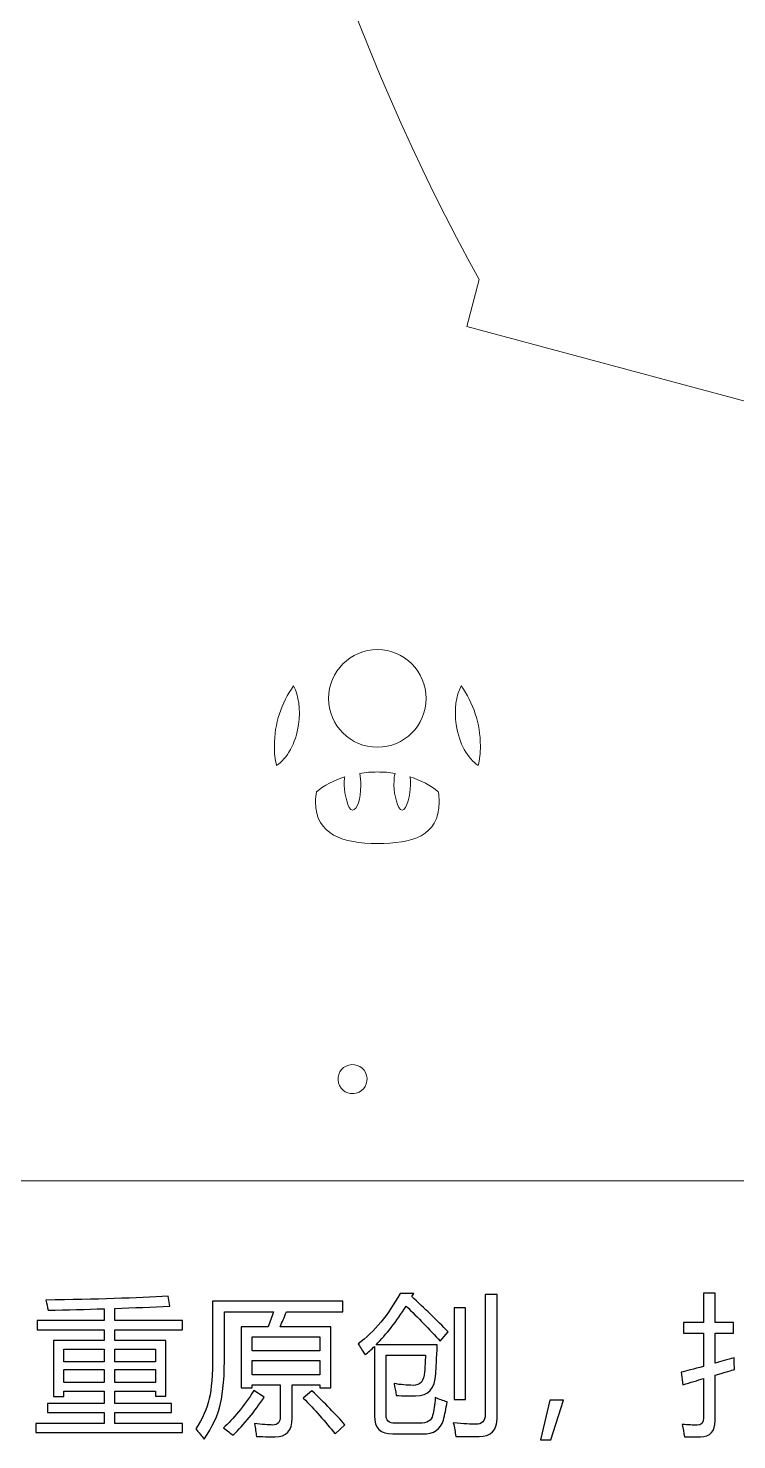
# Model space of a CAD drawing. Header units: centimetres. Extents: x -84 to 49, y -29 to 29.
# Drawn here: x 11.78 to 19.09, y -29.33 to -14.78 of the extents above; entities that cross this region are included whole.
import ezdxf

# ---------------------------------------------------------------- set-up
doc = ezdxf.new("R2010")
doc.units = ezdxf.units.CM
doc.header["$MEASUREMENT"] = 0
doc.layers.add('layer 1', color=7, linetype='Continuous')

msp = doc.modelspace()

# ---------------------------------------------------------------- linework, layer by layer
at = {"layer": 'layer 1', "color": 142, "lineweight": 20}
for points, knots in [([(3.62813, -26.66541), (3.62813, -26.66541), (28.50078, -26.66541), (28.50078, -26.66541), (28.50078, -26.66541), (28.50078, -26.66541), (29.88813, -21.49287), (29.88813, -21.49287), (29.88813, -21.49287), (29.88813, -21.49287), (28.47722, -21.11484), (28.47722, -21.11484), (28.47722, -21.11484), (28.47722, -21.11484), (28.21859, -22.08017), (28.21859, -22.08017), (28.21859, -22.08017), (28.21859, -22.08017), (27.73561, -21.95077), (27.73561, -21.95077), (27.73561, -21.95077), (27.73561, -21.95077), (27.99426, -20.98543), (27.99426, -20.98543), (27.99426, -20.98543), (27.99426, -20.98543), (27.99402, -20.98537), (27.99402, -20.98537), (27.99402, -20.98537), (27.99402, -20.98537), (28.11046, -20.55067), (28.11046, -20.55067), (28.11046, -20.55067), (28.11046, -20.55067), (24.24679, -19.51544), (24.24679, -19.51544), (24.24679, -19.51544), (24.24679, -19.51544), (24.13033, -19.95009), (24.13033, -19.95009), (24.13033, -19.95009), (24.13033, -19.95009), (20.36115, -18.94022), (20.36115, -18.94022), (20.36115, -18.94022), (20.36115, -18.94022), (20.19035, -19.57772), (20.19035, -19.57772), (20.19035, -19.57772), (20.19035, -19.57772), (20.33524, -19.61651), (20.33524, -19.61651), (20.33524, -19.61651), (20.33524, -19.61651), (20.27827, -19.82902), (20.27827, -19.82902), (20.27827, -19.82902), (20.27827, -19.82902), (20.1334, -19.79022), (20.1334, -19.79022), (20.1334, -19.79022), (20.1334, -19.79022), (20.06353, -20.05098), (20.06353, -20.05098), (20.06353, -20.05098), (20.06353, -20.05098), (19.77375, -19.97339), (19.77375, -19.97339), (19.77375, -19.97339), (19.77375, -19.97339), (19.84361, -19.71259), (19.84361, -19.71259), (19.84361, -19.71259), (19.84361, -19.71259), (19.69872, -19.67372), (19.69872, -19.67372), (19.69872, -19.67372), (19.69872, -19.67372), (19.75571, -19.46125), (19.75571, -19.46125), (19.75571, -19.46125), (19.75571, -19.46125), (19.90057, -19.50003), (19.90057, -19.50003), (19.90057, -19.50003), (19.90057, -19.50003), (20.07139, -18.86255), (20.07139, -18.86255), (20.07139, -18.86255), (20.07139, -18.86255), (16.30426, -17.85308), (16.30426, -17.85308), (16.30426, -17.85308), (16.30426, -17.85308), (16.4343, -17.36768), (16.4343, -17.36768), (16.4343, -17.36768), (13.91012, -12.86763), (11.62689, -4.30798), (17.20939, 2.113), (17.20939, 2.113), (17.20939, 2.113), (16.32521, 5.41296), (16.32521, 5.41296), (16.32521, 5.41296), (15.85448, 7.16956), (14.84009, 7.59481), (12.94908, 7.06738), (12.94908, 7.06738), (12.94908, 7.06738), (3.62849, 4.56991), (3.62849, 4.56991), (3.62849, 4.56991), (3.62849, 4.56991), (3.62849, -9.16541), (3.62849, -9.16541), (3.62849, -9.16541), (3.62849, -9.16541), (4.12813, -9.16539), (4.12813, -9.16539), (4.12813, -9.16539), (4.12813, -9.16539), (4.12812, -11.0153), (4.12812, -11.0153), (4.12812, -11.0153), (4.12812, -11.0153), (4.78809, -11.01539), (4.78809, -11.01539), (4.78809, -11.01539), (4.78809, -11.01539), (4.7881, -10.86542), (4.7881, -10.86542), (4.7881, -10.86542), (4.7881, -10.86542), (5.0081, -10.86543), (5.0081, -10.86543), (5.0081, -10.86543), (5.0081, -10.86543), (5.0081, -11.0154), (5.0081, -11.0154), (5.0081, -11.0154), (5.0081, -11.0154), (5.27811, -11.01541), (5.27811, -11.01541), (5.27811, -11.01541), (5.27811, -11.01541), (5.2781, -11.31542), (5.2781, -11.31542), (5.2781, -11.31542), (5.2781, -11.31542), (5.0081, -11.31541), (5.0081, -11.31541), (5.0081, -11.31541), (5.0081, -11.31541), (5.0081, -11.46541), (5.0081, -11.46541), (5.0081, -11.46541), (5.0081, -11.46541), (4.78808, -11.46542), (4.78808, -11.46542), (4.78808, -11.46542), (4.78808, -11.46542), (4.7881, -11.31541), (4.7881, -11.31541), (4.7881, -11.31541), (4.7881, -11.31541), (4.12809, -11.31541), (4.12809, -11.31541), (4.12809, -11.31541), (4.12809, -11.31541), (4.1281, -13.16539), (4.1281, -13.16539), (4.1281, -13.16539), (4.1281, -13.16539), (3.62849, -13.16541), (3.62849, -13.16541), (3.62849, -13.16541), (3.62849, -13.16541), (3.62849, -14.3219), (3.62849, -14.3219), (3.62849, -14.3219), (3.62849, -14.3219), (3.62813, -14.3219), (3.62813, -14.3219), (3.62813, -14.3219), (3.62812, -18.43644), (3.62813, -22.55089), (3.62813, -26.66541)], [0, 0, 0, 0, 0.0212766, 0.0212766, 0.0212766, 0.0212766, 0.04255319, 0.04255319, 0.04255319, 0.04255319, 0.06382979, 0.06382979, 0.06382979, 0.06382979, 0.08510638, 0.08510638, 0.08510638, 0.08510638, 0.10638298, 0.10638298, 0.10638298, 0.10638298, 0.12765957, 0.12765957, 0.12765957, 0.12765957, 0.14893617, 0.14893617, 0.14893617, 0.14893617, 0.17021277, 0.17021277, 0.17021277, 0.17021277, 0.19148936, 0.19148936, 0.19148936, 0.19148936, 0.21276596, 0.21276596, 0.21276596, 0.21276596, 0.23404255, 0.23404255, 0.23404255, 0.23404255, 0.25531915, 0.25531915, 0.25531915, 0.25531915, 0.27659574, 0.27659574, 0.27659574, 0.27659574, 0.29787234, 0.29787234, 0.29787234, 0.29787234, 0.31914894, 0.31914894, 0.31914894, 0.31914894, 0.34042553, 0.34042553, 0.34042553, 0.34042553, 0.36170213, 0.36170213, 0.36170213, 0.36170213, 0.38297872, 0.38297872, 0.38297872, 0.38297872, 0.40425532, 0.40425532, 0.40425532, 0.40425532, 0.42553191, 0.42553191, 0.42553191, 0.42553191, 0.44680851, 0.44680851, 0.44680851, 0.44680851, 0.46808511, 0.46808511, 0.46808511, 0.46808511, 0.4893617, 0.4893617, 0.4893617, 0.4893617, 0.5106383, 0.5106383, 0.5106383, 0.5106383, 0.53191489, 0.53191489, 0.53191489, 0.53191489, 0.55319149, 0.55319149, 0.55319149, 0.55319149, 0.57446809, 0.57446809, 0.57446809, 0.57446809, 0.59574468, 0.59574468, 0.59574468, 0.59574468, 0.61702128, 0.61702128, 0.61702128, 0.61702128, 0.63829787, 0.63829787, 0.63829787, 0.63829787, 0.65957447, 0.65957447, 0.65957447, 0.65957447, 0.68085106, 0.68085106, 0.68085106, 0.68085106, 0.70212766, 0.70212766, 0.70212766, 0.70212766, 0.72340426, 0.72340426, 0.72340426, 0.72340426, 0.74468085, 0.74468085, 0.74468085, 0.74468085, 0.76595745, 0.76595745, 0.76595745, 0.76595745, 0.78723404, 0.78723404, 0.78723404, 0.78723404, 0.80851064, 0.80851064, 0.80851064, 0.80851064, 0.82978723, 0.82978723, 0.82978723, 0.82978723, 0.85106383, 0.85106383, 0.85106383, 0.85106383, 0.87234043, 0.87234043, 0.87234043, 0.87234043, 0.89361702, 0.89361702, 0.89361702, 0.89361702, 0.91489362, 0.91489362, 0.91489362, 0.91489362, 0.93617021, 0.93617021, 0.93617021, 0.93617021, 0.95744681, 0.95744681, 0.95744681, 0.95744681, 0.9787234, 0.9787234, 0.9787234, 0.9787234, 1, 1, 1, 1]), ([(48.16047, 1.17532), (48.16047, 1.17532), (48.16046, -23.69733), (48.16046, -23.69733), (48.16046, -23.69733), (48.16046, -23.69733), (42.98791, -25.0847), (42.98791, -25.0847), (42.98791, -25.0847), (42.98791, -25.0847), (42.60987, -23.67379), (42.60987, -23.67379), (42.60987, -23.67379), (42.60987, -23.67379), (43.57524, -23.41513), (43.57524, -23.41513), (43.57524, -23.41513), (43.57524, -23.41513), (43.44583, -22.93214), (43.44583, -22.93214), (43.44583, -22.93214), (43.44583, -22.93214), (42.48046, -23.19082), (42.48046, -23.19082), (42.48046, -23.19082), (42.48046, -23.19082), (42.4804, -23.19059), (42.4804, -23.19059), (42.4804, -23.19059), (42.4804, -23.19059), (42.04573, -23.30701), (42.04573, -23.30701), (42.04573, -23.30701), (42.04573, -23.30701), (41.01048, -19.44335), (41.01048, -19.44335), (41.01048, -19.44335), (41.01048, -19.44335), (41.44513, -19.32691), (41.44513, -19.32691), (41.44513, -19.32691), (41.44513, -19.32691), (40.43524, -15.55772), (40.43524, -15.55772), (40.43524, -15.55772), (40.43524, -15.55772), (41.07276, -15.38691), (41.07276, -15.38691), (41.07276, -15.38691), (41.07276, -15.38691), (41.11155, -15.53181), (41.11155, -15.53181), (41.11155, -15.53181), (41.11155, -15.53181), (41.32406, -15.47484), (41.32406, -15.47484), (41.32406, -15.47484), (41.32406, -15.47484), (41.28523, -15.32994), (41.28523, -15.32994), (41.28523, -15.32994), (41.28523, -15.32994), (41.54602, -15.26009), (41.54602, -15.26009), (41.54602, -15.26009), (41.54602, -15.26009), (41.46842, -14.9703), (41.46842, -14.9703), (41.46842, -14.9703), (41.46842, -14.9703), (41.2076, -15.04018), (41.2076, -15.04018), (41.2076, -15.04018), (41.2076, -15.04018), (41.16875, -14.8953), (41.16875, -14.8953), (41.16875, -14.8953), (41.16875, -14.8953), (40.95628, -14.95226), (40.95628, -14.95226), (40.95628, -14.95226), (40.95628, -14.95226), (40.99507, -15.09714), (40.99507, -15.09714), (40.99507, -15.09714), (40.99507, -15.09714), (40.3576, -15.26796), (40.3576, -15.26796), (40.3576, -15.26796), (40.3576, -15.26796), (39.34812, -11.50082), (39.34812, -11.50082), (39.34812, -11.50082), (39.34812, -11.50082), (38.86273, -11.63085), (38.86273, -11.63085), (38.86273, -11.63085), (34.36266, -9.10666), (25.80303, -6.82345), (19.38205, -12.40595), (19.38205, -12.40595), (19.38205, -12.40595), (16.08209, -11.52176), (16.08209, -11.52176), (16.08209, -11.52176), (14.32547, -11.05105), (13.90024, -10.03662), (14.42767, -8.14566), (14.42767, -8.14566), (14.42767, -8.14566), (16.92514, 1.17496), (16.92514, 1.17496), (16.92514, 1.17496), (16.92514, 1.17496), (30.66046, 1.17496), (30.66046, 1.17496), (30.66046, 1.17496), (30.66046, 1.17496), (30.66044, 0.67532), (30.66044, 0.67532), (30.66044, 0.67532), (30.66044, 0.67532), (32.51034, 0.67531), (32.51034, 0.67531), (32.51034, 0.67531), (32.51034, 0.67531), (32.51045, 0.01535), (32.51045, 0.01535), (32.51045, 0.01535), (32.51045, 0.01535), (32.36046, 0.01534), (32.36046, 0.01534), (32.36046, 0.01534), (32.36046, 0.01534), (32.36046, -0.20466), (32.36046, -0.20466), (32.36046, -0.20466), (32.36046, -0.20466), (32.51045, -0.20465), (32.51045, -0.20465), (32.51045, -0.20465), (32.51045, -0.20465), (32.51045, -0.47466), (32.51045, -0.47466), (32.51045, -0.47466), (32.51045, -0.47466), (32.81045, -0.47465), (32.81045, -0.47465), (32.81045, -0.47465), (32.81045, -0.47465), (32.81045, -0.20465), (32.81045, -0.20465), (32.81045, -0.20465), (32.81045, -0.20465), (32.96047, -0.20465), (32.96047, -0.20465), (32.96047, -0.20465), (32.96047, -0.20465), (32.96045, 0.01534), (32.96045, 0.01534), (32.96045, 0.01534), (32.96045, 0.01534), (32.81045, 0.01534), (32.81045, 0.01534), (32.81045, 0.01534), (32.81045, 0.01534), (32.81045, 0.67534), (32.81045, 0.67534), (32.81045, 0.67534), (32.81045, 0.67534), (34.66046, 0.67535), (34.66046, 0.67535), (34.66046, 0.67535), (34.66046, 0.67535), (34.66044, 1.17496), (34.66044, 1.17496), (34.66044, 1.17496), (34.66044, 1.17496), (35.81695, 1.17496), (35.81695, 1.17496), (35.81695, 1.17496), (35.81695, 1.17496), (35.81695, 1.17532), (35.81695, 1.17532), (35.81695, 1.17532), (39.66479, 1.17532), (43.51265, 1.17277), (47.36048, 1.17279), (47.36048, 1.17279), (47.36048, 1.17279), (47.36049, 1.17534), (47.36049, 1.17534), (47.36049, 1.17534), (47.36049, 1.17534), (48.16047, 1.17532), (48.16047, 1.17532)], [0, 0, 0, 0, 0.02040816, 0.02040816, 0.02040816, 0.02040816, 0.04081633, 0.04081633, 0.04081633, 0.04081633, 0.06122449, 0.06122449, 0.06122449, 0.06122449, 0.08163265, 0.08163265, 0.08163265, 0.08163265, 0.10204082, 0.10204082, 0.10204082, 0.10204082, 0.12244898, 0.12244898, 0.12244898, 0.12244898, 0.14285714, 0.14285714, 0.14285714, 0.14285714, 0.16326531, 0.16326531, 0.16326531, 0.16326531, 0.18367347, 0.18367347, 0.18367347, 0.18367347, 0.20408163, 0.20408163, 0.20408163, 0.20408163, 0.2244898, 0.2244898, 0.2244898, 0.2244898, 0.24489796, 0.24489796, 0.24489796, 0.24489796, 0.26530612, 0.26530612, 0.26530612, 0.26530612, 0.28571429, 0.28571429, 0.28571429, 0.28571429, 0.30612245, 0.30612245, 0.30612245, 0.30612245, 0.32653061, 0.32653061, 0.32653061, 0.32653061, 0.34693878, 0.34693878, 0.34693878, 0.34693878, 0.36734694, 0.36734694, 0.36734694, 0.36734694, 0.3877551, 0.3877551, 0.3877551, 0.3877551, 0.40816327, 0.40816327, 0.40816327, 0.40816327, 0.42857143, 0.42857143, 0.42857143, 0.42857143, 0.44897959, 0.44897959, 0.44897959, 0.44897959, 0.46938776, 0.46938776, 0.46938776, 0.46938776, 0.48979592, 0.48979592, 0.48979592, 0.48979592, 0.51020408, 0.51020408, 0.51020408, 0.51020408, 0.53061224, 0.53061224, 0.53061224, 0.53061224, 0.55102041, 0.55102041, 0.55102041, 0.55102041, 0.57142857, 0.57142857, 0.57142857, 0.57142857, 0.59183673, 0.59183673, 0.59183673, 0.59183673, 0.6122449, 0.6122449, 0.6122449, 0.6122449, 0.63265306, 0.63265306, 0.63265306, 0.63265306, 0.65306122, 0.65306122, 0.65306122, 0.65306122, 0.67346939, 0.67346939, 0.67346939, 0.67346939, 0.69387755, 0.69387755, 0.69387755, 0.69387755, 0.71428571, 0.71428571, 0.71428571, 0.71428571, 0.73469388, 0.73469388, 0.73469388, 0.73469388, 0.75510204, 0.75510204, 0.75510204, 0.75510204, 0.7755102, 0.7755102, 0.7755102, 0.7755102, 0.79591837, 0.79591837, 0.79591837, 0.79591837, 0.81632653, 0.81632653, 0.81632653, 0.81632653, 0.83673469, 0.83673469, 0.83673469, 0.83673469, 0.85714286, 0.85714286, 0.85714286, 0.85714286, 0.87755102, 0.87755102, 0.87755102, 0.87755102, 0.89795918, 0.89795918, 0.89795918, 0.89795918, 0.91836735, 0.91836735, 0.91836735, 0.91836735, 0.93877551, 0.93877551, 0.93877551, 0.93877551, 0.95918367, 0.95918367, 0.95918367, 0.95918367, 0.97959184, 0.97959184, 0.97959184, 0.97959184, 1, 1, 1, 1]), ([(15.38257, -21.18552), (15.66049, -21.18551), (15.88583, -21.41092), (15.88588, -21.68887), (15.88588, -21.68887), (15.88589, -21.96679), (15.66048, -22.19216), (15.38259, -22.19219), (15.38259, -22.19219), (15.10464, -22.19217), (14.87923, -21.96679), (14.87926, -21.68883), (14.87926, -21.68883), (14.8792, -21.4109), (15.10462, -21.18549), (15.38257, -21.18552)], [0, 0, 0, 0, 0.25, 0.25, 0.25, 0.25, 0.5, 0.5, 0.5, 0.5, 0.75, 0.75, 0.75, 0.75, 1, 1, 1, 1]), ([(14.34152, -22.38008), (14.32688, -22.31964), (14.31916, -22.25254), (14.3192, -22.17798), (14.3192, -22.17798), (14.3192, -21.94706), (14.3929, -21.73323), (14.51804, -21.55883), (14.51804, -21.55883), (14.57014, -21.65977), (14.59165, -21.80413), (14.56898, -21.95885), (14.56898, -21.95885), (14.54049, -22.15339), (14.44976, -22.31225), (14.34152, -22.38008)], [0, 0, 0, 0, 0.25, 0.25, 0.25, 0.25, 0.5, 0.5, 0.5, 0.5, 0.75, 0.75, 0.75, 0.75, 1, 1, 1, 1]), ([(16.24709, -21.55888), (16.3722, -21.73325), (16.44593, -21.94697), (16.44593, -22.17796), (16.44593, -22.17796), (16.44595, -22.25251), (16.43823, -22.31967), (16.42363, -22.38006), (16.42363, -22.38006), (16.3154, -22.31227), (16.22467, -22.15339), (16.19615, -21.95884), (16.19615, -21.95884), (16.17348, -21.8041), (16.19498, -21.65978), (16.24709, -21.55888)], [0, 0, 0, 0, 0.25, 0.25, 0.25, 0.25, 0.5, 0.5, 0.5, 0.5, 0.75, 0.75, 0.75, 0.75, 1, 1, 1, 1]), ([(15.38257, -22.44741), (15.44514, -22.44738), (15.50612, -22.4522), (15.56465, -22.46141), (15.56465, -22.46141), (15.5576, -22.49828), (15.55357, -22.49369), (15.55359, -22.58644), (15.55359, -22.58644), (15.55358, -22.67919), (15.59178, -22.84008), (15.63891, -22.84007), (15.63891, -22.84007), (15.68601, -22.84004), (15.72423, -22.6722), (15.72424, -22.58645), (15.72424, -22.58645), (15.72425, -22.50065), (15.72229, -22.52491), (15.71876, -22.49702), (15.71876, -22.49702), (15.83311, -22.53266), (15.93306, -22.58591), (16.01124, -22.6516), (16.01124, -22.6516), (16.01734, -22.68331), (16.02056, -22.71788), (16.02059, -22.75573), (16.02059, -22.75573), (16.02058, -23.11377), (15.73486, -23.18461), (15.38254, -23.18464), (15.38254, -23.18464), (15.03025, -23.18465), (14.74455, -23.09739), (14.74456, -22.75572), (14.74456, -22.75572), (14.74452, -22.71766), (14.74811, -22.68276), (14.75493, -22.65073), (14.75493, -22.65073), (14.83292, -22.58546), (14.93252, -22.53258), (15.04635, -22.49706), (15.04635, -22.49706), (15.04281, -22.52486), (15.04091, -22.50071), (15.04093, -22.58643), (15.04093, -22.58643), (15.04092, -22.67219), (15.07913, -22.84005), (15.12624, -22.84003), (15.12624, -22.84003), (15.17336, -22.84001), (15.21154, -22.72651), (15.21157, -22.5864), (15.21157, -22.5864), (15.21155, -22.54093), (15.20755, -22.49827), (15.20051, -22.46139), (15.20051, -22.46139), (15.25902, -22.45223), (15.31996, -22.44738), (15.38257, -22.44741)], [0, 0, 0, 0, 0.0625, 0.0625, 0.0625, 0.0625, 0.125, 0.125, 0.125, 0.125, 0.1875, 0.1875, 0.1875, 0.1875, 0.25, 0.25, 0.25, 0.25, 0.3125, 0.3125, 0.3125, 0.3125, 0.375, 0.375, 0.375, 0.375, 0.4375, 0.4375, 0.4375, 0.4375, 0.5, 0.5, 0.5, 0.5, 0.5625, 0.5625, 0.5625, 0.5625, 0.625, 0.625, 0.625, 0.625, 0.6875, 0.6875, 0.6875, 0.6875, 0.75, 0.75, 0.75, 0.75, 0.8125, 0.8125, 0.8125, 0.8125, 0.875, 0.875, 0.875, 0.875, 0.9375, 0.9375, 0.9375, 0.9375, 1, 1, 1, 1]), ([(15.08774, -25.47055), (15.16773, -25.44912), (15.25004, -25.49661), (15.27147, -25.57662), (15.27147, -25.57662), (15.2929, -25.65662), (15.2454, -25.7389), (15.16538, -25.76035), (15.16538, -25.76035), (15.0854, -25.78176), (15.00311, -25.73429), (14.98167, -25.65426), (14.98167, -25.65426), (14.96025, -25.57427), (15.00775, -25.49195), (15.08774, -25.47055)], [0, 0, 0, 0, 0.25, 0.25, 0.25, 0.25, 0.5, 0.5, 0.5, 0.5, 0.75, 0.75, 0.75, 0.75, 1, 1, 1, 1])]:
    msp.add_open_spline(points, degree=3, knots=knots, dxfattribs=at)
at = {"layer": 'layer 1', "color": 250}
for points, knots in [([(11.85784, -29.16586), (11.85784, -29.16586), (12.56162, -29.16586), (12.56162, -29.16586), (12.56162, -29.16586), (12.56162, -29.16586), (12.56162, -29.05232), (12.56162, -29.05232), (12.56162, -29.05232), (12.56162, -29.05232), (11.97794, -29.05232), (11.97794, -29.05232), (11.97794, -29.05232), (11.97794, -29.05232), (11.97794, -28.9616), (11.97794, -28.9616), (11.97794, -28.9616), (11.97794, -28.9616), (12.56162, -28.9616), (12.56162, -28.9616), (12.56162, -28.9616), (12.56162, -28.9616), (12.56162, -28.83259), (12.56162, -28.83259), (12.56162, -28.83259), (12.56162, -28.83259), (12.1468, -28.83259), (12.1468, -28.83259), (12.1468, -28.83259), (12.1468, -28.83259), (12.1468, -28.88791), (12.1468, -28.88791), (12.1468, -28.88791), (12.1468, -28.88791), (12.03929, -28.88791), (12.03929, -28.88791), (12.03929, -28.88791), (12.03929, -28.88791), (12.03929, -28.31026), (12.03929, -28.31026), (12.03929, -28.31026), (12.03929, -28.31026), (12.56162, -28.31026), (12.56162, -28.31026), (12.56162, -28.31026), (12.56162, -28.31026), (12.56162, -28.1996), (12.56162, -28.1996), (12.56162, -28.1996), (12.56162, -28.1996), (11.87017, -28.1996), (11.87017, -28.1996), (11.87017, -28.1996), (11.87017, -28.1996), (11.87017, -28.10442), (11.87017, -28.10442), (11.87017, -28.10442), (11.87017, -28.10442), (12.56162, -28.10442), (12.56162, -28.10442), (12.56162, -28.10442), (12.56162, -28.10442), (12.56162, -27.9838), (12.56162, -27.9838), (12.56162, -27.9838), (12.37571, -27.98931), (12.18325, -27.99429), (11.98397, -27.99822), (11.98397, -27.99822), (11.97794, -27.96545), (11.97059, -27.93057), (11.96247, -27.89386), (11.96247, -27.89386), (12.48165, -27.88757), (12.90224, -27.87394), (13.22371, -27.85243), (13.22371, -27.85243), (13.22371, -27.85243), (13.24233, -27.95679), (13.24233, -27.95679), (13.24233, -27.95679), (13.05983, -27.96545), (12.86999, -27.97358), (12.67228, -27.98066), (12.67228, -27.98066), (12.67228, -27.98066), (12.67228, -28.10442), (12.67228, -28.10442), (12.67228, -28.10442), (12.67228, -28.10442), (13.36976, -28.10442), (13.36976, -28.10442), (13.36976, -28.10442), (13.36976, -28.10442), (13.36976, -28.1996), (13.36976, -28.1996), (13.36976, -28.1996), (13.36976, -28.1996), (12.67228, -28.1996), (12.67228, -28.1996), (12.67228, -28.1996), (12.67228, -28.1996), (12.67228, -28.31026), (12.67228, -28.31026), (12.67228, -28.31026), (12.67228, -28.31026), (13.19933, -28.31026), (13.19933, -28.31026), (13.19933, -28.31026), (13.19933, -28.31026), (13.19933, -28.88634), (13.19933, -28.88634), (13.19933, -28.88634), (13.19933, -28.88634), (13.09182, -28.88634), (13.09182, -28.88634), (13.09182, -28.88634), (13.09182, -28.88634), (13.09182, -28.83259), (13.09182, -28.83259), (13.09182, -28.83259), (13.09182, -28.83259), (12.67228, -28.83259), (12.67228, -28.83259), (12.67228, -28.83259), (12.67228, -28.83259), (12.67228, -28.9616), (12.67228, -28.9616), (12.67228, -28.9616), (12.67228, -28.9616), (13.25754, -28.9616), (13.25754, -28.9616), (13.25754, -28.9616), (13.25754, -28.9616), (13.25754, -29.05232), (13.25754, -29.05232), (13.25754, -29.05232), (13.25754, -29.05232), (12.67228, -29.05232), (12.67228, -29.05232), (12.67228, -29.05232), (12.67228, -29.05232), (12.67228, -29.16586), (12.67228, -29.16586), (12.67228, -29.16586), (12.67228, -29.16586), (13.36976, -29.16586), (13.36976, -29.16586), (13.36976, -29.16586), (13.36976, -29.16586), (13.36976, -29.26131), (13.36976, -29.26131), (13.36976, -29.26131), (13.36976, -29.26131), (11.85784, -29.26131), (11.85784, -29.26131), (11.85784, -29.26131), (11.85784, -29.26131), (11.85784, -29.16586), (11.85784, -29.16586)], [0, 0, 0, 0, 0.025, 0.025, 0.025, 0.025, 0.05, 0.05, 0.05, 0.05, 0.075, 0.075, 0.075, 0.075, 0.1, 0.1, 0.1, 0.1, 0.125, 0.125, 0.125, 0.125, 0.15, 0.15, 0.15, 0.15, 0.175, 0.175, 0.175, 0.175, 0.2, 0.2, 0.2, 0.2, 0.225, 0.225, 0.225, 0.225, 0.25, 0.25, 0.25, 0.25, 0.275, 0.275, 0.275, 0.275, 0.3, 0.3, 0.3, 0.3, 0.325, 0.325, 0.325, 0.325, 0.35, 0.35, 0.35, 0.35, 0.375, 0.375, 0.375, 0.375, 0.4, 0.4, 0.4, 0.4, 0.425, 0.425, 0.425, 0.425, 0.45, 0.45, 0.45, 0.45, 0.475, 0.475, 0.475, 0.475, 0.5, 0.5, 0.5, 0.5, 0.525, 0.525, 0.525, 0.525, 0.55, 0.55, 0.55, 0.55, 0.575, 0.575, 0.575, 0.575, 0.6, 0.6, 0.6, 0.6, 0.625, 0.625, 0.625, 0.625, 0.65, 0.65, 0.65, 0.65, 0.675, 0.675, 0.675, 0.675, 0.7, 0.7, 0.7, 0.7, 0.725, 0.725, 0.725, 0.725, 0.75, 0.75, 0.75, 0.75, 0.775, 0.775, 0.775, 0.775, 0.8, 0.8, 0.8, 0.8, 0.825, 0.825, 0.825, 0.825, 0.85, 0.85, 0.85, 0.85, 0.875, 0.875, 0.875, 0.875, 0.9, 0.9, 0.9, 0.9, 0.925, 0.925, 0.925, 0.925, 0.95, 0.95, 0.95, 0.95, 0.975, 0.975, 0.975, 0.975, 1, 1, 1, 1]), ([(13.97601, -28.16893), (13.97601, -28.16893), (14.25421, -28.16893), (14.25421, -28.16893), (14.25421, -28.16893), (14.27362, -28.11963), (14.29197, -28.06902), (14.30954, -28.01684), (14.30954, -28.01684), (14.30954, -28.01684), (13.80557, -28.01684), (13.80557, -28.01684), (13.80557, -28.01684), (13.80557, -28.01684), (13.80557, -28.43455), (13.80557, -28.43455), (13.80557, -28.43455), (13.80557, -28.67238), (13.79167, -28.84753), (13.76414, -28.96002), (13.76414, -28.96002), (13.73634, -29.0809), (13.67944, -29.20388), (13.59344, -29.32896), (13.59344, -29.32896), (13.56774, -29.29408), (13.53916, -29.25868), (13.50743, -29.22276), (13.50743, -29.22276), (13.57823, -29.11735), (13.62464, -29.01325), (13.64719, -28.91099), (13.64719, -28.91099), (13.67079, -28.81371), (13.68259, -28.66398), (13.68259, -28.46234), (13.68259, -28.46234), (13.68259, -28.46234), (13.68259, -27.90461), (13.68259, -27.90461), (13.68259, -27.90461), (13.68259, -27.90461), (15.02538, -27.90461), (15.02538, -27.90461), (15.02538, -27.90461), (15.02538, -27.90461), (15.02538, -28.01684), (15.02538, -28.01684), (15.02538, -28.01684), (15.02538, -28.01684), (14.44458, -28.01684), (14.44458, -28.01684), (14.44458, -28.01684), (14.42151, -28.07217), (14.39922, -28.12278), (14.37772, -28.16893), (14.37772, -28.16893), (14.37772, -28.16893), (14.90241, -28.16893), (14.90241, -28.16893), (14.90241, -28.16893), (14.90241, -28.16893), (14.90241, -28.79876), (14.90241, -28.79876), (14.90241, -28.79876), (14.90241, -28.79876), (14.78729, -28.79876), (14.78729, -28.79876), (14.78729, -28.79876), (14.78729, -28.79876), (14.78729, -28.76808), (14.78729, -28.76808), (14.78729, -28.76808), (14.78729, -28.76808), (14.50305, -28.76808), (14.50305, -28.76808), (14.50305, -28.76808), (14.50305, -28.76808), (14.50305, -29.11211), (14.50305, -29.11211), (14.50305, -29.11211), (14.50305, -29.24138), (14.44458, -29.30536), (14.3279, -29.30431), (14.3279, -29.30431), (14.29197, -29.30431), (14.22747, -29.30326), (14.13438, -29.30116), (14.13438, -29.30116), (14.13019, -29.26236), (14.12363, -29.21778), (14.11419, -29.16743), (14.11419, -29.16743), (14.19417, -29.17766), (14.2571, -29.1829), (14.30325, -29.1829), (14.30325, -29.1829), (14.35438, -29.1829), (14.38008, -29.15327), (14.38008, -29.09375), (14.38008, -29.09375), (14.38008, -29.09375), (14.38008, -28.76808), (14.38008, -28.76808), (14.38008, -28.76808), (14.38008, -28.76808), (14.09138, -28.76808), (14.09138, -28.76808), (14.09138, -28.76808), (14.09138, -28.76808), (14.09138, -28.79876), (14.09138, -28.79876), (14.09138, -28.79876), (14.09138, -28.79876), (13.97601, -28.79876), (13.97601, -28.79876), (13.97601, -28.79876), (13.97601, -28.79876), (13.97601, -28.16893), (13.97601, -28.16893)], [0, 0, 0, 0, 0.03333333, 0.03333333, 0.03333333, 0.03333333, 0.06666667, 0.06666667, 0.06666667, 0.06666667, 0.1, 0.1, 0.1, 0.1, 0.13333333, 0.13333333, 0.13333333, 0.13333333, 0.16666667, 0.16666667, 0.16666667, 0.16666667, 0.2, 0.2, 0.2, 0.2, 0.23333333, 0.23333333, 0.23333333, 0.23333333, 0.26666667, 0.26666667, 0.26666667, 0.26666667, 0.3, 0.3, 0.3, 0.3, 0.33333333, 0.33333333, 0.33333333, 0.33333333, 0.36666667, 0.36666667, 0.36666667, 0.36666667, 0.4, 0.4, 0.4, 0.4, 0.43333333, 0.43333333, 0.43333333, 0.43333333, 0.46666667, 0.46666667, 0.46666667, 0.46666667, 0.5, 0.5, 0.5, 0.5, 0.53333333, 0.53333333, 0.53333333, 0.53333333, 0.56666667, 0.56666667, 0.56666667, 0.56666667, 0.6, 0.6, 0.6, 0.6, 0.63333333, 0.63333333, 0.63333333, 0.63333333, 0.66666667, 0.66666667, 0.66666667, 0.66666667, 0.7, 0.7, 0.7, 0.7, 0.73333333, 0.73333333, 0.73333333, 0.73333333, 0.76666667, 0.76666667, 0.76666667, 0.76666667, 0.8, 0.8, 0.8, 0.8, 0.83333333, 0.83333333, 0.83333333, 0.83333333, 0.86666667, 0.86666667, 0.86666667, 0.86666667, 0.9, 0.9, 0.9, 0.9, 0.93333333, 0.93333333, 0.93333333, 0.93333333, 0.96666667, 0.96666667, 0.96666667, 0.96666667, 1, 1, 1, 1]), ([(15.75906, -27.82621), (15.75906, -27.82621), (15.73913, -27.85846), (15.73913, -27.85846), (15.73913, -27.85846), (15.86919, -27.9783), (15.99427, -28.0997), (16.1141, -28.22268), (16.1141, -28.22268), (16.1141, -28.22268), (16.02967, -28.31786), (16.02967, -28.31786), (16.02967, -28.31786), (15.92006, -28.19593), (15.80311, -28.07558), (15.67935, -27.95679), (15.67935, -27.95679), (15.57892, -28.1157), (15.47535, -28.24811), (15.36889, -28.35483), (15.36889, -28.35483), (15.36889, -28.35483), (16.0003, -28.35483), (16.0003, -28.35483), (16.0003, -28.35483), (15.99427, -28.49722), (15.98902, -28.59686), (15.98509, -28.65428), (15.98509, -28.65428), (15.97984, -28.80689), (15.91036, -28.88319), (15.7761, -28.88319), (15.7761, -28.88319), (15.72183, -28.88319), (15.65522, -28.88162), (15.5763, -28.87874), (15.5763, -28.87874), (15.57027, -28.83364), (15.56293, -28.79273), (15.5548, -28.75576), (15.5548, -28.75576), (15.6235, -28.76703), (15.68905, -28.77306), (15.75146, -28.77411), (15.75146, -28.77411), (15.82514, -28.77516), (15.86473, -28.72849), (15.86971, -28.63435), (15.86971, -28.63435), (15.87286, -28.58532), (15.87601, -28.5279), (15.87889, -28.46234), (15.87889, -28.46234), (15.87889, -28.46234), (15.47194, -28.46234), (15.47194, -28.46234), (15.47194, -28.46234), (15.47194, -28.46234), (15.47194, -29.07828), (15.47194, -29.07828), (15.47194, -29.07828), (15.47194, -29.13571), (15.50262, -29.16455), (15.56397, -29.16455), (15.56397, -29.16455), (15.56397, -29.16455), (15.81596, -29.16455), (15.81596, -29.16455), (15.81596, -29.16455), (15.89699, -29.16455), (15.94261, -29.1378), (15.95284, -29.08457), (15.95284, -29.08457), (15.96516, -29.03528), (15.97434, -28.97392), (15.98037, -28.90024), (15.98037, -28.90024), (16.02049, -28.9165), (16.06087, -28.93144), (16.10177, -28.94481), (16.10177, -28.94481), (16.09155, -29.0122), (16.0787, -29.07487), (16.06349, -29.1323), (16.06349, -29.1323), (16.03779, -29.22748), (15.96569, -29.27494), (15.84664, -29.27494), (15.84664, -29.27494), (15.84664, -29.27494), (15.5409, -29.27494), (15.5409, -29.27494), (15.5409, -29.27494), (15.41504, -29.27494), (15.35211, -29.21253), (15.35211, -29.08772), (15.35211, -29.08772), (15.35211, -29.08772), (15.35211, -28.37319), (15.35211, -28.37319), (15.35211, -28.37319), (15.31933, -28.40387), (15.28708, -28.43219), (15.25535, -28.45762), (15.25535, -28.45762), (15.22441, -28.40754), (15.20107, -28.37057), (15.18455, -28.34697), (15.18455, -28.34697), (15.35263, -28.21901), (15.49685, -28.04542), (15.61773, -27.82621), (15.61773, -27.82621), (15.61773, -27.82621), (15.75906, -27.82621), (15.75906, -27.82621)], [0, 0, 0, 0, 0.03448276, 0.03448276, 0.03448276, 0.03448276, 0.06896552, 0.06896552, 0.06896552, 0.06896552, 0.10344828, 0.10344828, 0.10344828, 0.10344828, 0.13793103, 0.13793103, 0.13793103, 0.13793103, 0.17241379, 0.17241379, 0.17241379, 0.17241379, 0.20689655, 0.20689655, 0.20689655, 0.20689655, 0.24137931, 0.24137931, 0.24137931, 0.24137931, 0.27586207, 0.27586207, 0.27586207, 0.27586207, 0.31034483, 0.31034483, 0.31034483, 0.31034483, 0.34482759, 0.34482759, 0.34482759, 0.34482759, 0.37931034, 0.37931034, 0.37931034, 0.37931034, 0.4137931, 0.4137931, 0.4137931, 0.4137931, 0.44827586, 0.44827586, 0.44827586, 0.44827586, 0.48275862, 0.48275862, 0.48275862, 0.48275862, 0.51724138, 0.51724138, 0.51724138, 0.51724138, 0.55172414, 0.55172414, 0.55172414, 0.55172414, 0.5862069, 0.5862069, 0.5862069, 0.5862069, 0.62068966, 0.62068966, 0.62068966, 0.62068966, 0.65517241, 0.65517241, 0.65517241, 0.65517241, 0.68965517, 0.68965517, 0.68965517, 0.68965517, 0.72413793, 0.72413793, 0.72413793, 0.72413793, 0.75862069, 0.75862069, 0.75862069, 0.75862069, 0.79310345, 0.79310345, 0.79310345, 0.79310345, 0.82758621, 0.82758621, 0.82758621, 0.82758621, 0.86206897, 0.86206897, 0.86206897, 0.86206897, 0.89655172, 0.89655172, 0.89655172, 0.89655172, 0.93103448, 0.93103448, 0.93103448, 0.93103448, 0.96551724, 0.96551724, 0.96551724, 0.96551724, 1, 1, 1, 1]), ([(16.49509, -27.83696), (16.49509, -27.83696), (16.61807, -27.83696), (16.61807, -27.83696), (16.61807, -27.83696), (16.61807, -27.83696), (16.61807, -29.11368), (16.61807, -29.11368), (16.61807, -29.11368), (16.61807, -29.23876), (16.55619, -29.30169), (16.43216, -29.30274), (16.43216, -29.30274), (16.38916, -29.30274), (16.30866, -29.30221), (16.19093, -29.30116), (16.19093, -29.30116), (16.18568, -29.25396), (16.17755, -29.20755), (16.16628, -29.1614), (16.16628, -29.1614), (16.27483, -29.17058), (16.35114, -29.1753), (16.39519, -29.1753), (16.39519, -29.1753), (16.46179, -29.1753), (16.49509, -29.14252), (16.49509, -29.07697), (16.49509, -29.07697), (16.49509, -29.07697), (16.49509, -27.83696), (16.49509, -27.83696)], [0, 0, 0, 0, 0.125, 0.125, 0.125, 0.125, 0.25, 0.25, 0.25, 0.25, 0.375, 0.375, 0.375, 0.375, 0.5, 0.5, 0.5, 0.5, 0.625, 0.625, 0.625, 0.625, 0.75, 0.75, 0.75, 0.75, 0.875, 0.875, 0.875, 0.875, 1, 1, 1, 1]), ([(18.51886, -28.6375), (18.56947, -28.62623), (18.6463, -28.60656), (18.74935, -28.57824), (18.74935, -28.57824), (18.74935, -28.57824), (18.74935, -28.235), (18.74935, -28.235), (18.74935, -28.235), (18.74935, -28.235), (18.54037, -28.235), (18.54037, -28.235), (18.54037, -28.235), (18.54037, -28.235), (18.54037, -28.12592), (18.54037, -28.12592), (18.54037, -28.12592), (18.54037, -28.12592), (18.74935, -28.12592), (18.74935, -28.12592), (18.74935, -28.12592), (18.74935, -28.12592), (18.74935, -27.82464), (18.74935, -27.82464), (18.74935, -27.82464), (18.74935, -27.82464), (18.86918, -27.82464), (18.86918, -27.82464), (18.86918, -27.82464), (18.86918, -27.82464), (18.86918, -28.12592), (18.86918, -28.12592), (18.86918, -28.12592), (18.86918, -28.12592), (19.05955, -28.12592), (19.05955, -28.12592), (19.05955, -28.12592), (19.05955, -28.12592), (19.05955, -28.235), (19.05955, -28.235), (19.05955, -28.235), (19.05955, -28.235), (18.86918, -28.235), (18.86918, -28.235), (18.86918, -28.235), (18.86918, -28.235), (18.86918, -28.54441), (18.86918, -28.54441), (18.86918, -28.54441), (18.92792, -28.52763), (18.99295, -28.50902), (19.06427, -28.4883), (19.06427, -28.4883), (19.06532, -28.5397), (19.06637, -28.58008), (19.06742, -28.60971), (19.06742, -28.60971), (19.04329, -28.61652), (18.97721, -28.63593), (18.86918, -28.66818), (18.86918, -28.66818), (18.86918, -28.66818), (18.86918, -29.13833), (18.86918, -29.13833), (18.86918, -29.13833), (18.86918, -29.24688), (18.81831, -29.30221), (18.7171, -29.30431), (18.7171, -29.30431), (18.66885, -29.30431), (18.61352, -29.30431), (18.55112, -29.30431), (18.55112, -29.30431), (18.54509, -29.26131), (18.53722, -29.21883), (18.52804, -29.17661), (18.52804, -29.17661), (18.5894, -29.18186), (18.64132, -29.18448), (18.68327, -29.18448), (18.68327, -29.18448), (18.72732, -29.18448), (18.74935, -29.15931), (18.74935, -29.10922), (18.74935, -29.10922), (18.74935, -29.10922), (18.74935, -28.70358), (18.74935, -28.70358), (18.74935, -28.70358), (18.68694, -28.72246), (18.61562, -28.74396), (18.53565, -28.76808), (18.53565, -28.76808), (18.53565, -28.76808), (18.51886, -28.6375), (18.51886, -28.6375)], [0, 0, 0, 0, 0.04166667, 0.04166667, 0.04166667, 0.04166667, 0.08333333, 0.08333333, 0.08333333, 0.08333333, 0.125, 0.125, 0.125, 0.125, 0.16666667, 0.16666667, 0.16666667, 0.16666667, 0.20833333, 0.20833333, 0.20833333, 0.20833333, 0.25, 0.25, 0.25, 0.25, 0.29166667, 0.29166667, 0.29166667, 0.29166667, 0.33333333, 0.33333333, 0.33333333, 0.33333333, 0.375, 0.375, 0.375, 0.375, 0.41666667, 0.41666667, 0.41666667, 0.41666667, 0.45833333, 0.45833333, 0.45833333, 0.45833333, 0.5, 0.5, 0.5, 0.5, 0.54166667, 0.54166667, 0.54166667, 0.54166667, 0.58333333, 0.58333333, 0.58333333, 0.58333333, 0.625, 0.625, 0.625, 0.625, 0.66666667, 0.66666667, 0.66666667, 0.66666667, 0.70833333, 0.70833333, 0.70833333, 0.70833333, 0.75, 0.75, 0.75, 0.75, 0.79166667, 0.79166667, 0.79166667, 0.79166667, 0.83333333, 0.83333333, 0.83333333, 0.83333333, 0.875, 0.875, 0.875, 0.875, 0.91666667, 0.91666667, 0.91666667, 0.91666667, 0.95833333, 0.95833333, 0.95833333, 0.95833333, 1, 1, 1, 1]), ([(16.2924, -28.92017), (16.2924, -28.92017), (16.17388, -28.92017), (16.17388, -28.92017), (16.17388, -28.92017), (16.17388, -28.92017), (16.17388, -27.97384), (16.17388, -27.97384), (16.17388, -27.97384), (16.17388, -27.97384), (16.2924, -27.97384), (16.2924, -27.97384), (16.2924, -27.97384), (16.2924, -27.97384), (16.2924, -28.92017), (16.2924, -28.92017)], [0, 0, 0, 0, 0.25, 0.25, 0.25, 0.25, 0.5, 0.5, 0.5, 0.5, 0.75, 0.75, 0.75, 0.75, 1, 1, 1, 1]), ([(14.78729, -28.27171), (14.78729, -28.27171), (14.09138, -28.27171), (14.09138, -28.27171), (14.09138, -28.27171), (14.09138, -28.27171), (14.09138, -28.41777), (14.09138, -28.41777), (14.09138, -28.41777), (14.09138, -28.41777), (14.78729, -28.41777), (14.78729, -28.41777), (14.78729, -28.41777), (14.78729, -28.41777), (14.78729, -28.27171), (14.78729, -28.27171)], [0, 0, 0, 0, 0.25, 0.25, 0.25, 0.25, 0.5, 0.5, 0.5, 0.5, 0.75, 0.75, 0.75, 0.75, 1, 1, 1, 1]), ([(12.1468, -28.52999), (12.1468, -28.52999), (12.56162, -28.52999), (12.56162, -28.52999), (12.56162, -28.52999), (12.56162, -28.52999), (12.56162, -28.39941), (12.56162, -28.39941), (12.56162, -28.39941), (12.56162, -28.39941), (12.1468, -28.39941), (12.1468, -28.39941), (12.1468, -28.39941), (12.1468, -28.39941), (12.1468, -28.52999), (12.1468, -28.52999)], [0, 0, 0, 0, 0.25, 0.25, 0.25, 0.25, 0.5, 0.5, 0.5, 0.5, 0.75, 0.75, 0.75, 0.75, 1, 1, 1, 1]), ([(13.09182, -28.39941), (13.09182, -28.39941), (12.67228, -28.39941), (12.67228, -28.39941), (12.67228, -28.39941), (12.67228, -28.39941), (12.67228, -28.52999), (12.67228, -28.52999), (12.67228, -28.52999), (12.67228, -28.52999), (13.09182, -28.52999), (13.09182, -28.52999), (13.09182, -28.52999), (13.09182, -28.52999), (13.09182, -28.39941), (13.09182, -28.39941)], [0, 0, 0, 0, 0.25, 0.25, 0.25, 0.25, 0.5, 0.5, 0.5, 0.5, 0.75, 0.75, 0.75, 0.75, 1, 1, 1, 1]), ([(14.09138, -28.66503), (14.09138, -28.66503), (14.78729, -28.66503), (14.78729, -28.66503), (14.78729, -28.66503), (14.78729, -28.66503), (14.78729, -28.51767), (14.78729, -28.51767), (14.78729, -28.51767), (14.78729, -28.51767), (14.09138, -28.51767), (14.09138, -28.51767), (14.09138, -28.51767), (14.09138, -28.51767), (14.09138, -28.66503), (14.09138, -28.66503)], [0, 0, 0, 0, 0.25, 0.25, 0.25, 0.25, 0.5, 0.5, 0.5, 0.5, 0.75, 0.75, 0.75, 0.75, 1, 1, 1, 1]), ([(12.1468, -28.74343), (12.1468, -28.74343), (12.56162, -28.74343), (12.56162, -28.74343), (12.56162, -28.74343), (12.56162, -28.74343), (12.56162, -28.61128), (12.56162, -28.61128), (12.56162, -28.61128), (12.56162, -28.61128), (12.1468, -28.61128), (12.1468, -28.61128), (12.1468, -28.61128), (12.1468, -28.61128), (12.1468, -28.74343), (12.1468, -28.74343)], [0, 0, 0, 0, 0.25, 0.25, 0.25, 0.25, 0.5, 0.5, 0.5, 0.5, 0.75, 0.75, 0.75, 0.75, 1, 1, 1, 1]), ([(12.67228, -28.74343), (12.67228, -28.74343), (13.09182, -28.74343), (13.09182, -28.74343), (13.09182, -28.74343), (13.09182, -28.74343), (13.09182, -28.61128), (13.09182, -28.61128), (13.09182, -28.61128), (13.09182, -28.61128), (12.67228, -28.61128), (12.67228, -28.61128), (12.67228, -28.61128), (12.67228, -28.61128), (12.67228, -28.74343), (12.67228, -28.74343)], [0, 0, 0, 0, 0.25, 0.25, 0.25, 0.25, 0.5, 0.5, 0.5, 0.5, 0.75, 0.75, 0.75, 0.75, 1, 1, 1, 1]), ([(14.10816, -28.82787), (14.10816, -28.82787), (14.2141, -28.89709), (14.2141, -28.89709), (14.2141, -28.89709), (14.11472, -29.04472), (14.00773, -29.1753), (13.89315, -29.28884), (13.89315, -29.28884), (13.8664, -29.26629), (13.8331, -29.24138), (13.79324, -29.21358), (13.79324, -29.21358), (13.89656, -29.1184), (14.0017, -28.98992), (14.10816, -28.82787)], [0, 0, 0, 0, 0.25, 0.25, 0.25, 0.25, 0.5, 0.5, 0.5, 0.5, 0.75, 0.75, 0.75, 0.75, 1, 1, 1, 1]), ([(14.70732, -28.83101), (14.84052, -28.95714), (14.95432, -29.07382), (15.04846, -29.18133), (15.04846, -29.18133), (15.04846, -29.18133), (14.94541, -29.27363), (14.94541, -29.27363), (14.94541, -29.27363), (14.84708, -29.14855), (14.73747, -29.02558), (14.61659, -28.9047), (14.61659, -28.9047), (14.61659, -28.9047), (14.70732, -28.83101), (14.70732, -28.83101)], [0, 0, 0, 0, 0.25, 0.25, 0.25, 0.25, 0.5, 0.5, 0.5, 0.5, 0.75, 0.75, 0.75, 0.75, 1, 1, 1, 1]), ([(17.30429, -28.92541), (17.30429, -28.92541), (17.17423, -29.33499), (17.17423, -29.33499), (17.17423, -29.33499), (17.17423, -29.33499), (17.06672, -29.33499), (17.06672, -29.33499), (17.06672, -29.33499), (17.06672, -29.33499), (17.16138, -28.92541), (17.16138, -28.92541), (17.16138, -28.92541), (17.16138, -28.92541), (17.30429, -28.92541), (17.30429, -28.92541)], [0, 0, 0, 0, 0.25, 0.25, 0.25, 0.25, 0.5, 0.5, 0.5, 0.5, 0.75, 0.75, 0.75, 0.75, 1, 1, 1, 1])]:
    msp.add_open_spline(points, degree=3, knots=knots, dxfattribs=at)

doc.saveas('drawing.dxf')
